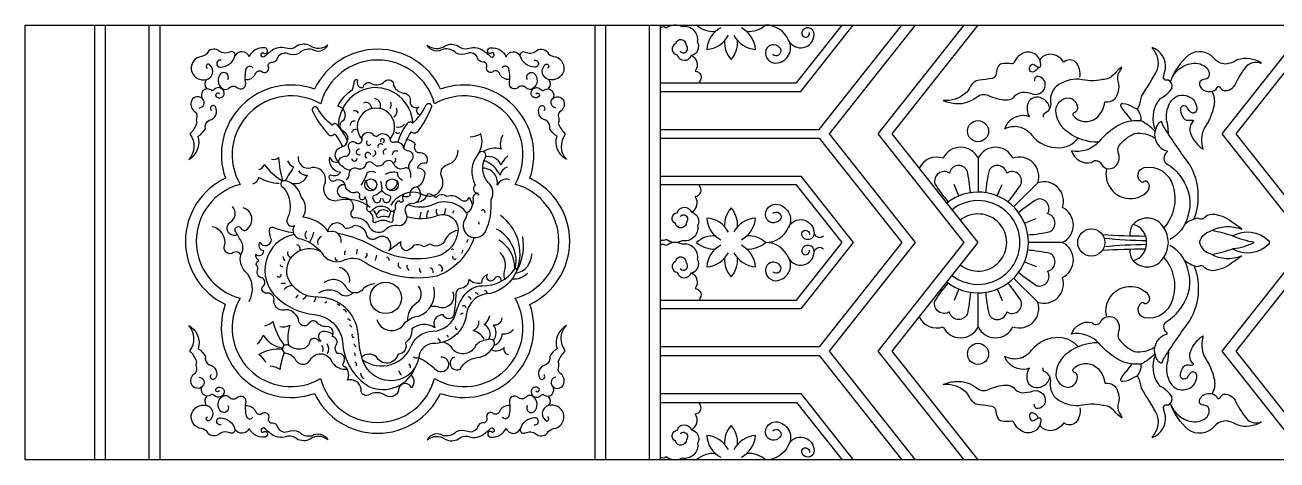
# Model space of a CAD drawing. Extents: x -66030 to 95157, y -13132 to 45879.
# Drawn here: x -56441 to -55290, y 6356 to 6756 of the extents above; entities that cross this region are included whole.
import ezdxf

# ---------------------------------------------------------------- set-up
doc = ezdxf.new("R2010")
doc.units = 0
doc.header["$LTSCALE"] = 100
doc.header["$MEASUREMENT"] = 0
doc.layers.add('3', color=11, linetype='CONTINUOUS')
doc.layers.add('4', color=121, linetype='CONTINUOUS')

msp = doc.modelspace()

# ---------------------------------------------------------------- linework, layer by layer
at = {"layer": '3'}
for p, q in [((-56376.5, 6355.5), (-56376.5, 6755.5)), ((-56366.5, 6355.5), (-56366.5, 6755.5)), ((-56326.5, 6355.5), (-56326.5, 6755.5)), ((-56316.5, 6355.5), (-56316.5, 6755.5)), ((-55916.5, 6355.5), (-55916.5, 6755.5)), ((-55906.5, 6355.5), (-55906.5, 6755.5)), ((-55866.5, 6355.5), (-55866.5, 6755.5)), ((-55856.5, 6355.5), (-55856.5, 6755.5)), ((-55582.1, 6598.3), (-55586.5, 6608.8)), ((-55546.7, 6598.3), (-55542.3, 6608.8)), ((-55521.7, 6573.2), (-55511.1, 6577.6)), ((-55521.7, 6537.8), (-55511.1, 6533.5)), ((-55582.1, 6512.8), (-55586.5, 6502.2)), ((-55546.7, 6512.8), (-55542.3, 6502.2))]:
    msp.add_line(p, q, dxfattribs=at)
for points in [[(-55856.5, 6694.5), (-55727.4, 6694.5), (-55679.2, 6755.5)], [(-55856.5, 6702.5), (-55731.3, 6702.5), (-55689.4, 6755.5)], [(-55856.5, 6659.5), (-55710.5, 6659.5), (-55634.5, 6755.5)], [(-55621.8, 6355.5), (-55700.9, 6455.5), (-55621.8, 6555.5), (-55700.9, 6655.5), (-55621.8, 6755.5)], [(-55577.1, 6355.5), (-55656.3, 6455.5), (-55577.1, 6555.5), (-55656.3, 6655.5), (-55577.1, 6755.5)], [(-55564.4, 6355.5), (-55643.5, 6455.5), (-55564.4, 6555.5), (-55643.5, 6655.5), (-55564.4, 6755.5)], [(-55260.8, 6355.5), (-55339.9, 6455.5), (-55260.8, 6555.5), (-55339.9, 6655.5), (-55260.8, 6755.5)], [(-55248, 6355.5), (-55327.2, 6455.5), (-55248, 6555.5), (-55327.2, 6655.5), (-55248, 6755.5)], [(-55856.5, 6651.5), (-55710.5, 6651.5), (-55634.5, 6555.5), (-55710.5, 6459.5), (-55856.5, 6459.5)], [(-55856.5, 6616.5), (-55727.4, 6616.5), (-55679.2, 6555.5), (-55727.4, 6494.5), (-55856.5, 6494.5)], [(-55856.5, 6502.5), (-55731.3, 6502.5), (-55689.4, 6555.5), (-55731.3, 6608.5), (-55856.5, 6608.5)], [(-55856.5, 6451.5), (-55710.5, 6451.5), (-55634.5, 6355.5)], [(-55856.5, 6416.5), (-55727.4, 6416.5), (-55679.2, 6355.5)], [(-55856.5, 6408.5), (-55731.3, 6408.5), (-55689.4, 6355.5)]]:
    msp.add_lwpolyline(points, dxfattribs=at)
for points in [[(-55838.4, 6731.6, 1.086152), (-55832.6, 6736.6, 0.91975), (-55842.6, 6738.1, 0.758314), (-55841.1, 6728.1, 0.740247), (-55828, 6727.7, 0.518222), (-55822.2, 6740, 0.518414), (-55836.5, 6753.9, 0.295333), (-55851.1, 6752.7, 0.335042), (-55856.5, 6753)], [(-55738.7, 6741.6, 0.302356), (-55759.8, 6755.5)], [(-55753, 6728.6, 0.783034), (-55745.8, 6733.5, 0.523758), (-55758.4, 6734.6, 0.584749), (-55750.3, 6720.4, 0.562351), (-55738.7, 6741.6, 0.798974), (-55715.2, 6746.9, 0.885566), (-55726.4, 6748.9, 1.27175), (-55719.5, 6748.5)], [(-56260.4, 6723.2, 1.130879), (-56260.9, 6716.7, 0.331427), (-56247.6, 6727.1, 0.63231), (-56252.3, 6730.7, -0.273319), (-56262, 6731.5, 0.454289), (-56272.5, 6730.6, -0.227719), (-56278.4, 6726.6, 0.988653), (-56275.9, 6705.2, 0.711253), (-56270.6, 6718.8, 1.363735), (-56272.7, 6715.7, 1.363735)], [(-56237.7, 6705.4, 0.310778), (-56228.9, 6710.3, -0.458646), (-56223.1, 6713, 0.82408), (-56216.8, 6717, -0.555719), (-56213.2, 6721.4, 0.321846), (-56208.4, 6725, -0.439173), (-56199.1, 6729.4, 0.204998), (-56188.7, 6729.7, -0.249845), (-56177, 6733.3, 0.440117), (-56162.1, 6737, -0.349568), (-56178.5, 6736.4, 0.267481), (-56190.8, 6736.1, -0.227632), (-56199.1, 6733.8, 0.210096), (-56212.4, 6733, 0.03781), (-56220.6, 6726.3, -1.109065), (-56222, 6730.3, 0.374702), (-56218.5, 6729.7, 0.656493), (-56220.6, 6734.6, 0.317304), (-56234.6, 6726.4, 0.650652), (-56247.6, 6727.1)], [(-55995.3, 6705.4, -0.310778), (-56004, 6710.3, 0.458646), (-56009.8, 6713, -0.82408), (-56016.1, 6717, 0.555719), (-56019.8, 6721.4, -0.321846), (-56024.5, 6725, 0.439173), (-56033.8, 6729.4, -0.204998), (-56044.3, 6729.7, 0.249845), (-56056, 6733.3, -0.440117), (-56070.8, 6737, 0.349568), (-56054.4, 6736.4, -0.267481), (-56042.1, 6736.1, 0.227632), (-56033.8, 6733.8, -0.210096), (-56020.5, 6733, -0.03781), (-56012.4, 6726.3, 1.109065), (-56010.9, 6730.3, -0.374702), (-56014.5, 6729.7, -0.656493), (-56012.4, 6734.6, -0.317304), (-55998.4, 6726.4, -0.650652), (-55985.3, 6727.1)], [(-55972.5, 6723.2, -1.130879), (-55972.1, 6716.7, -0.331427), (-55985.3, 6727.1, -0.63231), (-55980.7, 6730.7, 0.273319), (-55970.9, 6731.5, -0.454289), (-55960.4, 6730.6, 0.227719), (-55954.6, 6726.6, -0.988653), (-55957, 6705.2, -0.711253), (-55962.4, 6718.8, -1.363735), (-55960.3, 6715.7, -1.363735)], [(-55828, 6727.7, -0.467092), (-55824.5, 6713.2, -0.661983), (-55820.9, 6703)], [(-55509.1, 6717, -0.291721), (-55514.2, 6712.3, -0.437061), (-55517, 6714.5, -0.186566), (-55515.8, 6718.7, -0.408935), (-55512.6, 6718.9, 0.108567), (-55508.5, 6716.8, 0.332428), (-55507.1, 6717.1, 0.098596), (-55506.6, 6719.3, 0.161916), (-55510.1, 6727.3, 0.252329), (-55521.5, 6730.2, 0.202344), (-55531.2, 6721.5, -0.41095), (-55533.5, 6719.7, 0.09457), (-55542.7, 6719.8, 0.264213), (-55546, 6717.3, 0.102607), (-55547.7, 6710.9, -0.321601), (-55551.4, 6706.3, -0.009067), (-55563.2, 6704.9, 0.254367), (-55572, 6698.1, -0.137889), (-55576.1, 6692.7, -0.204306), (-55596.4, 6686.2, 0.09875), (-55584, 6683.3, 0.178977), (-55566, 6689, -0.304042), (-55554.9, 6690.7, 0.103149), (-55538.8, 6686.7, 0.234601), (-55531.6, 6689.3, -0.1839), (-55523.9, 6693.7, -0.095491), (-55513.6, 6692, 0.454947), (-55502.6, 6699.9, 0.399254), (-55509, 6708.3, 0.497309), (-55512.6, 6704.3, 0.348644)], [(-55470.9, 6707.6, 0.224213), (-55474.4, 6721.2, 0.374696), (-55485.7, 6721.3, 0.278618), (-55498.3, 6728.6, 0.240842), (-55507.7, 6723.6, 0.165693)], [(-55387.1, 6704.4, -0.274884), (-55367.9, 6720.2, -0.247114), (-55353.9, 6715.8, -0.255255), (-55352.1, 6708.2, -0.2466), (-55356.8, 6705.3, 0.275054), (-55360.4, 6703.5, 0.331434), (-55359.7, 6698.2, 0.290268), (-55350.6, 6694.4, 0.279691), (-55344.5, 6698.2, -0.601907), (-55342, 6698.5, 0.233442), (-55338.6, 6695.2, 0.347725), (-55327.4, 6702.2, -0.056369), (-55316.3, 6718.9, -0.278071), (-55303.9, 6720.3, 0.239532), (-55326.1, 6723.4, -0.125239), (-55336.9, 6719.6, -0.214468), (-55347.6, 6725.1, 0.379926), (-55370.9, 6727.8, 0.123933), (-55387.6, 6703.5, 0.123933)], [(-56254.3, 6705.4, 1.046834), (-56261.5, 6709.6, 0.471482), (-56257.9, 6696.3, 0.269224), (-56252.9, 6697.8, -0.428676), (-56245.3, 6697.8, 0.662797), (-56237.7, 6701.7, -0.097643), (-56237.2, 6715.2, -0.663723), (-56231.1, 6716.1)], [(-55978.7, 6705.4, -1.046834), (-55971.4, 6709.6, -0.471482), (-55975.1, 6696.3, -0.269224), (-55980, 6697.8, 0.428676), (-55987.6, 6697.8, -0.662797), (-55995.3, 6701.7, 0.097643), (-55995.7, 6715.2, 0.663723), (-56001.9, 6716.1)], [(-55453.8, 6647.8, -0.171225), (-55481.4, 6656.7, -0.247912), (-55492.8, 6677.3, -0.378787), (-55481.6, 6688.7, -0.440652), (-55473.3, 6677.4, -0.301053), (-55476.5, 6674.7, 0.443871), (-55477.1, 6672.2, 0.405876), (-55455.7, 6670, 0.190064), (-55447.9, 6684.9, 0.21315), (-55438.7, 6687.6, 0.235303), (-55435.3, 6702.7, -0.238547), (-55434.4, 6712.5, 0.109966), (-55432.1, 6716.8, 0.072766), (-55439.1, 6710.7, -0.248726), (-55450.1, 6705.3, -0.11668), (-55471.3, 6705.7, 0.183346), (-55492.5, 6699.1, 0.249102), (-55497.6, 6682.4, -0.280608), (-55502.8, 6674.5, 0.474435), (-55504.4, 6670.8, 0.474435)], [(-56152.5, 6629.7, -0.62365), (-56149.4, 6643.5, 0.693281), (-56148.1, 6658, -0.638095), (-56147.3, 6668.2, 0.52329), (-56153, 6681, -0.132509), (-56139.4, 6696.3, -0.001972), (-56137.6, 6703.8, -0.757977), (-56134.9, 6704.7, 0.624918), (-56129.7, 6698, -0.613501), (-56121.5, 6701.4, 0.317022), (-56109.8, 6703.8, -0.725001), (-56101.7, 6699.8, 0.289499), (-56091.2, 6692.8, -0.425115), (-56086.6, 6684.8, 0.569026), (-56078.6, 6680.1, 0.81395), (-56077.1, 6673.1, 0.81395)], [(-56280.5, 6679.2, 0.613739), (-56277.3, 6687.7, 0.515798), (-56287.4, 6686.3, 0.347237), (-56285, 6676.4, -0.344938), (-56282.8, 6670.9, 0.159841), (-56282.7, 6665.4, -0.116888), (-56289.1, 6655.2, -0.363475), (-56290.1, 6631.8, 0.357198), (-56281.4, 6653.3, 0.138305), (-56274.8, 6660.2, -0.344206), (-56271.2, 6668, 0.510534), (-56265.5, 6680.4, 1.079479), (-56269.3, 6677)], [(-56261.9, 6692.1, 1.020451), (-56265, 6689.9, 0.701022), (-56257.5, 6692.9, 0.65718), (-56266.6, 6696.3, -0.428237), (-56269.8, 6695.8, 0.852992), (-56277.3, 6687.7, 0.885227)], [(-56084.1, 6665.2, 0.439093), (-56123.4, 6697.6, 0.358518), (-56152.6, 6662.5, 0.358518)], [(-55971, 6692.1, -1.020451), (-55968, 6689.9, -0.701022), (-55975.4, 6692.9, -0.65718), (-55966.3, 6696.3, 0.428237), (-55963.2, 6695.8, -0.852992), (-55955.7, 6687.7, -0.885227)], [(-55952.5, 6679.2, -0.613739), (-55955.7, 6687.7, -0.515798), (-55945.6, 6686.3, -0.347237), (-55947.9, 6676.4, 0.344938), (-55950.2, 6670.9, -0.159841), (-55950.3, 6665.4, 0.116888), (-55943.9, 6655.2, 0.363475), (-55942.9, 6631.8, -0.357198), (-55951.5, 6653.3, -0.138305), (-55958.1, 6660.2, 0.344206), (-55961.8, 6668, -0.510534), (-55967.4, 6680.4, -1.079479), (-55963.6, 6677)], [(-55498.7, 6679.7, 0.235471), (-55505.5, 6688, 0.427463), (-55518.4, 6684.1, 0.229649), (-55517.1, 6671.2, 0.32909), (-55537.2, 6665.2, 0.034927), (-55540.1, 6660.1, -0.16805), (-55526.7, 6662, -0.163311), (-55515.1, 6654.3, 0.241491), (-55489.6, 6642.7, 0.227223), (-55472.5, 6651.5)], [(-55389.4, 6655.7, 0.063681), (-55391.1, 6668.5, -0.176538), (-55386.6, 6686.2, -0.327128), (-55371.5, 6690.1, -0.344557), (-55363.4, 6677.9, -0.61801), (-55368.5, 6675.1, -0.079795), (-55371.8, 6679.2, 0.32137), (-55376.2, 6681.3, 0.218026), (-55378.2, 6679, 0.168951), (-55376.5, 6671.3, 0.331423), (-55370.9, 6667.9, -0.21007), (-55366.1, 6667.4, 0.22978), (-55369.3, 6662, 0.158706), (-55368.8, 6655.2, 0.156555), (-55357.6, 6641.3, -0.164112), (-55356.6, 6660, 0.098922), (-55347.1, 6681.9, 0.166554), (-55349.2, 6694.7)], [(-56144, 6648.7, 0.086253), (-56153.3, 6663.3, 0.615137), (-56158.2, 6663.3, -0.092944), (-56171.7, 6679.2, 0.817016), (-56176.5, 6677, 0.078948), (-56162.1, 6655.5, 0.546622), (-56156.1, 6655.6, -0.068463), (-56148.8, 6643.7)], [(-56097.6, 6648.1, -0.094771), (-56088.9, 6664.9, -0.615137), (-56084.1, 6665.2, 0.092944), (-56071.7, 6682.1, -0.817016), (-56066.8, 6680.3, -0.078948), (-56079.6, 6657.8, -0.546622), (-56085.5, 6657.4, 0.081623), (-56092.8, 6642.4)], [(-55401.7, 6657.9, 0.075686), (-55414.5, 6667.3, 0.123791), (-55432.5, 6664.8, 0.090069), (-55453.8, 6647.8, -0.258925), (-55478.4, 6639.7, 0.398628), (-55459.9, 6629.2, -0.448505), (-55451.8, 6628.9, 0.24955), (-55446.2, 6623.7, 0.182286), (-55439.4, 6624.4, 0.333474), (-55435.2, 6637.2, -0.223242), (-55434.7, 6644.8, -0.110249), (-55420.8, 6655.7, -0.194826), (-55401.8, 6651.6)], [(-55365.6, 6577.5, 0.223055), (-55369.7, 6627, -0.015361), (-55393.1, 6660.9, -0.033552), (-55395.7, 6666.7, 0.207195), (-55399.7, 6663, 0.099448), (-55401.4, 6659, 0.027763), (-55402.1, 6655.6, 0.054043), (-55402, 6652.6, 0.134475), (-55397.9, 6644.2, 0.14214), (-55390.9, 6639.7, -0.634389), (-55390.7, 6638.7, 0.224478), (-55393.6, 6632.4, 0.211156), (-55391.6, 6628.4, -0.11075), (-55377.5, 6615.1, -0.251109), (-55371.9, 6578.9, -0.216664), (-55388.1, 6558.3)], [(-56141.8, 6621.7, -0.192323), (-56152.5, 6629.7, -0.371236), (-56146.8, 6634.8, 0.653008), (-56142.9, 6642.2, -0.854587), (-56135.8, 6647, 0.627025), (-56130.7, 6650.9, -0.671263), (-56120.9, 6655.3, 0.563985), (-56115.1, 6654.8, -0.492753), (-56104.9, 6650.3, 0.595438), (-56101.1, 6648, -0.421858), (-56092.9, 6643, 0.279572), (-56088.9, 6640, -0.576611), (-56084.8, 6631.9, 0.239822), (-56087.9, 6623.3, 0.239822)], [(-56023.5, 6637.7, 0.20916), (-56021.4, 6655.3, -0.101285), (-56031.5, 6652.5)], [(-56001.4, 6654.1, 0.209275), (-56003, 6641.3, 0.231263), (-56019.2, 6639.1, 0.231263)], [(-56089.7, 6650.2, -0.196722), (-56081.9, 6646.3, 0.448682), (-56079.4, 6638.2, -0.653065), (-56071.7, 6628.3, 0.385121), (-56079.9, 6624.1, -0.373037), (-56073.1, 6619.3, -0.247367), (-56079.9, 6606.4, 0.522284), (-56086.7, 6598.6, -0.466815), (-56093.3, 6599.2, 0.122733), (-56093.3, 6595.1, -1.244252), (-56096.5, 6593.9, 0.44251), (-56100.1, 6587.3, -0.875136), (-56105.9, 6586.1, 0.385369), (-56121, 6585.6, -0.737565), (-56126.4, 6586.1, 0.177372), (-56128.1, 6597.8, -1.46177), (-56132.7, 6598.7, 0.614172), (-56137.8, 6601.2, -0.421088), (-56146.3, 6608.8, 0.471111), (-56155.7, 6612.1, -0.857623), (-56159.8, 6617.8, 0.351057), (-56150.6, 6619.8, -0.431266), (-56160.3, 6634, 0.462806), (-56152.5, 6629.7, 0.480309)], [(-55564.4, 6633, 0.630869), (-55596.5, 6633, 0.384355), (-55618.5, 6623.9, 0.137342)], [(-55509.6, 6610.3, 0.630869), (-55532.3, 6633, 0.630869), (-55564.4, 6633), (-55564.4, 6601.8)], [(-56085.9, 6615.4, 0.120746), (-56086.7, 6621.8, 0.457927), (-56092.3, 6623.6, -0.460788), (-56101.6, 6627.9, 0.539873), (-56110.8, 6628.7, -0.520478), (-56120.3, 6627.8, 0.65739), (-56128, 6626.1, -0.470116), (-56135.1, 6623.5, 0.535048), (-56142.9, 6618.5, -0.268854), (-56145.3, 6613.1)], [(-56103.9, 6589.9, -0.363585), (-56076.9, 6600.9, 0.740754), (-56057, 6614.7, -0.497751), (-56052, 6627.3, 0.353964), (-56042.5, 6640.5, 0.353964)], [(-56023, 6598.9, 0.870556), (-56028.6, 6595.9, -0.268855), (-56034.4, 6582.6, -0.176077), (-56036.6, 6576, 0.961253), (-56017.4, 6565.3, 0.131829), (-56012.1, 6594.8, 0.354537), (-56014.7, 6610.7, -0.329986), (-56017.1, 6634.2, 0.997452), (-56024, 6637, 0.298305), (-56026.8, 6608.2, 0.774652), (-56023.6, 6601)], [(-55997, 6624.8, 0.284625), (-56003.9, 6617.4, 0.196743), (-56018.7, 6630.9)], [(-55996.6, 6635.2, 0.119491), (-56003.1, 6626.7, 0.380312), (-56017.1, 6634.2, 0.380312)], [(-56118, 6619.5, 0.291234), (-56126.3, 6619.5, -0.099469), (-56132, 6608.3)], [(-56093.6, 6612.6, -0.29845), (-56098, 6619.5, 0.21378), (-56109.1, 6618.2, 0.21378)], [(-55995.3, 6613.2, 0.406718), (-56006.4, 6608.2, 0.464846), (-56019.6, 6623.8, 0.464846)], [(-55571.4, 6601.2, 0.036886), (-55574.5, 6621.8, 0.695033), (-55590.8, 6619.3, 0.695033), (-55604.1, 6609.5, 0.036886), (-55591.8, 6592.8)], [(-55537, 6592.8, 0.036886), (-55524.7, 6609.5, 0.695033), (-55538, 6619.3, 0.695033), (-55554.3, 6621.8, 0.036886), (-55557.4, 6601.2)], [(-55446.3, 6623.1, 0.417985), (-55428.6, 6596.2, 0.267385), (-55407.9, 6603.3, 0.36593), (-55408.9, 6611.5, 0.367265), (-55413, 6610.8, -0.150384), (-55414.3, 6611.3, -0.666006), (-55411.6, 6624.4, -0.391651), (-55385.4, 6607.9, -0.269669), (-55393.6, 6569.1)], [(-56150.1, 6555.5, 0.593117), (-56161.5, 6565.2, 0.217518), (-56185.1, 6578.7, 0.344091), (-56186.8, 6597.4, 0.304616), (-56201.5, 6612.3, 0.975878), (-56203.2, 6606.1, -0.297269), (-56199.5, 6577.3, 0.754165), (-56192.9, 6571.2, 0.583614), (-56186.8, 6558.9, -0.173108), (-56166.1, 6543.6, 0.367067), (-56146.3, 6539.9, -0.259745), (-56127.7, 6537, 0.193139), (-56061.8, 6524.9, 0.228997), (-56027.6, 6560.1, 0.22306)], [(-56146.2, 6608.5, 1.04149), (-56148.6, 6596.9, -0.589623), (-56139.6, 6585, 0.634259), (-56138.4, 6578.2, -0.334014), (-56124.9, 6571.4, 0.488345), (-56109.7, 6566.8, -0.298175), (-56096.6, 6571, 0.560544), (-56090.6, 6583, -0.607458), (-56083, 6591.5, 0.589094), (-56079.9, 6606.4, 0.589094)], [(-55828, 6583.3, 0.467092), (-55824.5, 6597.8, 0.661983), (-55820.9, 6608)], [(-55486.9, 6555.5, 0.630869), (-55486.9, 6587.6, 0.630869), (-55509.6, 6610.3), (-55531.7, 6588.2)], [(-56105.8, 6593.1, 0.093262), (-56104.2, 6596.7, 0.332763), (-56105.7, 6598.8, -0.207044), (-56112.6, 6603.7, -0.207044), (-56119.5, 6598.8, 0.332763), (-56121, 6596.7, 0.093262), (-56119.4, 6593.1)], [(-56080.5, 6592.7, 0.330474), (-56070.3, 6600.6, -0.189481), (-56062.7, 6596.8, -0.434502), (-56053, 6598, -0.307647), (-56039.8, 6594.7, 0.492858), (-56032.2, 6596.9, -0.071639), (-56029.1, 6590)], [(-55518.7, 6562.5, 0.036886), (-55498.1, 6565.6, 0.695033), (-55500.6, 6581.9, 0.695033), (-55510.4, 6595.2, 0.036886), (-55527.1, 6582.9)], [(-56245.2, 6562.7, -0.893258), (-56252.3, 6573.8, 0.481392), (-56249.8, 6588.6)], [(-56234.6, 6501.2, 0.340163), (-56238.4, 6529.2, -0.25374), (-56242.2, 6544.2, 0.261253), (-56241.3, 6555.6, 0.024563), (-56246.9, 6565.4, -1.182525), (-56241.8, 6568.1, 0.489965), (-56236.2, 6567.9, 0.609279), (-56240.1, 6587.4)], [(-56100.9, 6585, 0.097025), (-56102.6, 6575.7, -0.640417), (-56105.3, 6574.2, 0.244522), (-56117.9, 6574.2, -0.787865), (-56120.6, 6575.7, 0.282682), (-56123.6, 6583.6)], [(-56104.2, 6584.3, 0.069471), (-56106, 6578.9, -0.335032), (-56107.8, 6579.2, 0.177824), (-56115.1, 6578.4, -0.442086), (-56117.2, 6579.3, 0.186383), (-56120.1, 6584.7, 0.186383)], [(-56034.4, 6582.6, 0.350715), (-56064.5, 6590.8, -0.218148), (-56088.5, 6590.3)], [(-55838.4, 6579.4, -1.086152), (-55832.6, 6574.4, -0.91975), (-55842.6, 6572.9, -0.758314), (-55841.1, 6582.9, -0.740247), (-55828, 6583.3, -0.518222), (-55822.2, 6571, -0.518414), (-55836.5, 6557.1, -0.295333), (-55851.1, 6558.3, -0.335042), (-55856.5, 6558.1)], [(-55753, 6582.4, -0.783034), (-55745.8, 6577.6, -0.523758), (-55758.4, 6576.4, -0.584749), (-55750.3, 6590.7, -0.562351), (-55738.7, 6569.5, -0.798974), (-55715.2, 6564.2, -0.885566), (-55726.4, 6562.2, -1.27175), (-55719.5, 6562.5)], [(-56042.6, 6566.6, 0.272039), (-56055.1, 6556.4, -0.429716), (-56068, 6553.9, 0.04534), (-56074, 6551.5, 0.254134), (-56083.6, 6552.7, -0.203741), (-56089.9, 6547.8, -0.432693), (-56094.9, 6556.1, 0.030215), (-56106, 6547.9, 0.886136), (-56117.6, 6559.4, -0.604656), (-56126.6, 6563.3, 0.315983), (-56137.6, 6571.1, -0.162897), (-56146.3, 6568.4, 0.769142), (-56162.2, 6566.1)], [(-56089.5, 6579.4, 0.172832), (-56060.8, 6580.5, -0.553773), (-56042.6, 6565.8, -0.298571), (-56061.4, 6542.8, -0.198485), (-56117.6, 6550.4, 0.086281), (-56153.1, 6563.9)], [(-55424.7, 6549.3, 0.203685), (-55421.9, 6538.8, 0.508002), (-55393.6, 6542, 0.129039), (-55389.4, 6555.5, 0.129039), (-55393.6, 6569.1, 0.508002), (-55421.9, 6572.2, 0.203685), (-55424.7, 6561.7)], [(-55421.9, 6538.8, 0.349126), (-55409.4, 6555.5, 0.349126), (-55421.9, 6572.2, 0.349126)], [(-55360.7, 6555.5, -0.281708), (-55350.5, 6566.1, -0.226467), (-55322, 6567.7, 0.03606), (-55331.4, 6574.5, 0.155681), (-55349.1, 6581.4, 0.207374), (-55357.4, 6577.3, -0.270566), (-55362.3, 6577.8, 0.147036), (-55374.4, 6572.1, 0.147036)], [(-56242.2, 6544.2, 0.409109), (-56248.8, 6546.4, -0.834113), (-56256.8, 6553.4, 0.397121), (-56268.5, 6570, 0.397121)], [(-56085.6, 6433.5, -0.395921), (-56085.3, 6421.7, 0.694252), (-56096.9, 6421.7, -0.572193), (-56108.8, 6414.6, 0.31639), (-56125.2, 6415, -0.594546), (-56131.5, 6420.8, 0.442532), (-56144.1, 6428.9, 0.288168), (-56145.6, 6440.9, -0.697438), (-56147.9, 6444.6, 0.686337), (-56153.4, 6453.5, -0.329712), (-56154.8, 6460.7, 0.608196), (-56158.3, 6469.1, 0.55821), (-56162.1, 6478.2, -0.233532), (-56171.8, 6481.3, 0.488997), (-56179.1, 6482, -0.730222), (-56188.8, 6482.7, 0.23708), (-56192.6, 6489.8, 0.312009), (-56202.4, 6493.3, -0.521548), (-56211.6, 6503.3, 0.440805), (-56218.7, 6509, -0.671875), (-56222, 6515.1, 0.540571), (-56222.4, 6522.9, -0.464553), (-56227, 6529.8, 0.360369), (-56228.1, 6535.2, -0.308729), (-56225.5, 6539.1, -0.30267), (-56228.4, 6544.7, 0.643658), (-56221, 6547.8, -0.545887), (-56224.6, 6555.7, 0.771701), (-56214, 6558.2, -0.104974), (-56215.9, 6566.4, -0.64144), (-56211.8, 6569.3, 0.072442), (-56194, 6564.8, 0.072442)], [(-56193.2, 6562.9, 0.620032), (-56208.8, 6504.7, 0.161714), (-56174.8, 6489.3, -0.352274), (-56148.7, 6464.5, 0.252398), (-56124.4, 6423.1, 0.438639), (-56081.5, 6441.4)], [(-55738.7, 6541.6, 0.302356), (-55759.8, 6555.5, 0.302356), (-55738.7, 6569.5)], [(-55330.4, 6561.6, -0.341788), (-55297.5, 6557.4, -0.199108), (-55296.7, 6555.5, -0.199108), (-55297.5, 6553.7, -0.341788), (-55330.4, 6549.5)], [(-56130.2, 6447.5, 0.495055), (-56085, 6461.5, -0.286761), (-56065.6, 6473.9, 0.342957), (-56044.2, 6491.6, -0.081779), (-56037.3, 6506.4, -0.236445), (-56020.2, 6515.8, 0.265774), (-55990.5, 6531.1, -1.022016), (-55988.6, 6529.9, -0.25164), (-56012.8, 6508.7, 0.386485), (-56034.9, 6488.8, -0.388277), (-56065.9, 6462.7, 0.309653), (-56078.3, 6451.8, -0.206455), (-56088.7, 6433.2, -0.504092), (-56130.2, 6447.5, -0.060833), (-56134.3, 6471.8, 0.384739), (-56171.2, 6505.2, -0.309672), (-56199.1, 6523.2, -0.664782), (-56169.2, 6547.6)], [(-55838.4, 6531.6, 1.086152), (-55832.6, 6536.6, 0.91975), (-55842.6, 6538.1, 0.758314), (-55841.1, 6528.1, 0.740247), (-55828, 6527.7, 0.518222), (-55822.2, 6540, 0.518414), (-55836.5, 6553.9, 0.295333), (-55851.1, 6552.7, 0.335042), (-55856.5, 6553)], [(-55753, 6528.6, 0.783034), (-55745.8, 6533.5, 0.523758), (-55758.4, 6534.6, 0.584749), (-55750.3, 6520.4, 0.562351), (-55738.7, 6541.6, 0.798974), (-55715.2, 6546.9, 0.885566), (-55726.4, 6548.9, 1.27175), (-55719.5, 6548.5)], [(-55509.6, 6500.7, 0.630869), (-55486.9, 6523.4, 0.630869), (-55486.9, 6555.5), (-55518.1, 6555.5)], [(-55365.6, 6533.5, -0.223055), (-55369.7, 6484, 0.015361), (-55393.1, 6450.1, 0.033552), (-55395.7, 6444.3, -0.207195), (-55399.7, 6448, -0.099448), (-55401.4, 6452, -0.027763), (-55402.1, 6455.4, -0.054043), (-55402, 6458.5, -0.134475), (-55397.9, 6466.9, -0.14214), (-55390.9, 6471.3, 0.634389), (-55390.7, 6472.3, -0.224478), (-55393.6, 6478.6, -0.211156), (-55391.6, 6482.6, 0.11075), (-55377.5, 6495.9, 0.251109), (-55371.9, 6532.1, 0.216664), (-55388.1, 6552.7)], [(-55360.7, 6555.5, 0.281708), (-55350.5, 6545, 0.226467), (-55322, 6543.3, -0.03606), (-55331.4, 6536.5, -0.155681), (-55349.1, 6529.6, -0.207374), (-55357.4, 6533.7, 0.270566), (-55362.3, 6533.2, -0.163809), (-55375.5, 6540, -0.18002)], [(-55999.6, 6521.7, -0.15601), (-55999.1, 6531.7, 0.270807), (-56004.2, 6546.4, 0.270807)], [(-55527.1, 6528.1, 0.036886), (-55510.4, 6515.8, 0.695033), (-55500.6, 6529.1, 0.695033), (-55498.1, 6545.4, 0.036886), (-55518.7, 6548.5)], [(-55446.3, 6488, -0.417985), (-55428.6, 6514.8, -0.267385), (-55407.9, 6507.7, -0.36593), (-55408.9, 6499.6, -0.367265), (-55413, 6500.3, 0.150384), (-55414.3, 6499.7, 0.666006), (-55411.6, 6486.6, 0.391651), (-55385.4, 6503.2, 0.269669), (-55393.6, 6542)], [(-56142.2, 6518.8, 0.392269), (-56151.7, 6532.5, 0.392269)], [(-55828, 6527.7, -0.467092), (-55824.5, 6513.2, -0.661983), (-55820.9, 6503)], [(-56119.1, 6517.4, 0.219284), (-56131.2, 6511.2, -0.506062), (-56145.5, 6514.7, 0.452956), (-56165.7, 6518.5, 0.452956)], [(-56003.3, 6519.5, 1.019407), (-56008.9, 6522.4, -1.144763), (-56015.4, 6526.1, 0.279881), (-56021, 6518.1, -0.251812), (-56032.7, 6521.5, -0.423337), (-56040.7, 6513.2, 0.325347), (-56044.4, 6508.5, -0.024698), (-56046.3, 6488.8, -0.712275), (-56056.1, 6489, 0.605925), (-56063.7, 6477.1, 0.338151), (-56085, 6476, -0.260942), (-56090.9, 6463.2, -0.538382), (-56097.7, 6452.8, -0.719222), (-56117.7, 6450.8, 0.334763), (-56131, 6450.3)], [(-56079.1, 6515.4, -0.426387), (-56080.9, 6499.4, 0.270942), (-56089.1, 6483, 0.270942)], [(-55571.4, 6509.8, -0.036886), (-55574.5, 6489.2, -0.695033), (-55590.8, 6491.7, -0.695033), (-55604.1, 6501.5, -0.036886), (-55591.8, 6518.2)], [(-55564.4, 6478, 0.630869), (-55532.3, 6478, 0.630869), (-55509.6, 6500.7), (-55531.7, 6522.8)], [(-55557.4, 6509.8, 0.036886), (-55554.3, 6489.2, 0.695033), (-55538, 6491.7, 0.695033), (-55524.7, 6501.5, 0.036886), (-55537, 6518.2)], [(-56170.6, 6509.3, -0.308698), (-56151.7, 6509.1, 0.435474), (-56139.2, 6509.3, 0.435474)], [(-56117.2, 6484.7, 0.582335), (-56093.2, 6479, -0.228651), (-56078.7, 6487.8, 0.388579), (-56064.9, 6514.4, 0.388579)], [(-56047.7, 6510.4, -0.694838), (-56061.2, 6496.2, 0.127504), (-56067.7, 6496.5, 0.127504)], [(-55618.5, 6487.1, 0.384355), (-55596.5, 6478, 0.630869), (-55564.4, 6478), (-55564.4, 6509.3)], [(-56018.6, 6466.7, 0.203045), (-56028.6, 6474.5, 0.345743), (-56023.4, 6483.5, 0.345743)], [(-56014.3, 6466.2, 0.443127), (-56018.5, 6480, 0.149829), (-56013.2, 6488.3)], [(-56010, 6465.3, 0.341726), (-56010, 6479.8, 0.439479), (-56001.9, 6486.2, 0.439479)], [(-55401.7, 6453.1, -0.075686), (-55414.5, 6443.7, -0.123791), (-55432.5, 6446.3, -0.090069), (-55453.8, 6463.2, 0.258925), (-55478.4, 6471.3, -0.398628), (-55459.9, 6481.8, 0.448505), (-55451.8, 6482.1, -0.24955), (-55446.2, 6487.3, -0.182286), (-55439.4, 6486.6, -0.333474), (-55435.2, 6473.8, 0.223242), (-55434.7, 6466.2, 0.110249), (-55420.8, 6455.3, 0.194826), (-55401.8, 6459.5)], [(-56280.5, 6431.8, -0.613739), (-56277.3, 6423.3, -0.515798), (-56287.4, 6424.7, -0.347237), (-56285, 6434.7, 0.344938), (-56282.8, 6440.1, -0.159841), (-56282.7, 6445.7, 0.116888), (-56289.1, 6455.8, 0.363475), (-56290.1, 6479.2, -0.357198), (-56281.4, 6457.8, -0.138305), (-56274.8, 6450.8, 0.344206), (-56271.2, 6443.1, -0.510534), (-56265.5, 6430.6, -1.079479), (-56269.3, 6434.1)], [(-56009.3, 6461, 0.301822), (-56001.9, 6471.6, 0.266731), (-55991.6, 6475.6)], [(-55952.5, 6431.8, 0.613739), (-55955.7, 6423.3, 0.515798), (-55945.6, 6424.7, 0.347237), (-55947.9, 6434.7, -0.344938), (-55950.2, 6440.1, 0.159841), (-55950.3, 6445.7, -0.116888), (-55943.9, 6455.8, -0.363475), (-55942.9, 6479.2, 0.357198), (-55951.5, 6457.8, 0.138305), (-55958.1, 6450.8, -0.344206), (-55961.8, 6443.1, 0.510534), (-55967.4, 6430.6, 1.079479), (-55963.6, 6434.1)], [(-55389.4, 6455.3, -0.063681), (-55391.1, 6442.5, 0.176538), (-55386.6, 6424.8, 0.327128), (-55371.5, 6420.9, 0.344557), (-55363.4, 6433.1, 0.61801), (-55368.5, 6435.9, 0.079795), (-55371.8, 6431.8, -0.32137), (-55376.2, 6429.8, -0.218026), (-55378.2, 6432.1, -0.168951), (-55376.5, 6439.7, -0.331423), (-55370.9, 6443.1, 0.21007), (-55366.1, 6443.6, -0.22978), (-55369.3, 6449, -0.158706), (-55368.8, 6455.8, -0.156555), (-55357.6, 6469.8, 0.164112), (-55356.6, 6451, -0.098922), (-55347.1, 6429.1, -0.166554), (-55349.2, 6416.4)], [(-56170.2, 6464.2, 0.638901), (-56178.7, 6465.1, -0.300902), (-56185.3, 6457.6, -0.212547), (-56198.2, 6460.9, 1.15526), (-56200.8, 6453.7, -0.191988), (-56192.6, 6448.9, 0.627631), (-56178.4, 6447.3, -0.336191), (-56166.7, 6453, -0.243627), (-56158.1, 6445.1, 0.277677), (-56144.4, 6439, 0.277677)], [(-56045.7, 6450.2, 1.093112), (-56040.7, 6439.1, -0.238081), (-56024.8, 6449.6, 0.255927), (-56009.3, 6461, 0.6712), (-56014.3, 6466.2, 0.195472), (-56026.2, 6461, -0.542489), (-56047.2, 6457.1, 0.234169), (-56056.6, 6463.8, 0.234169)], [(-56011.5, 6456.8, 0.301359), (-56000.2, 6458.8, 0.448843), (-55996.2, 6452.4, 0.448843)], [(-55498.7, 6431.3, -0.235471), (-55505.5, 6423, -0.427463), (-55518.4, 6426.9, -0.229649), (-55517.1, 6439.8, -0.32909), (-55537.2, 6445.8, -0.034927), (-55540.1, 6451, 0.16805), (-55526.7, 6449, 0.163311), (-55515.1, 6456.7, -0.241491), (-55489.6, 6468.3, -0.227223), (-55472.5, 6459.5)], [(-55453.8, 6463.2, 0.171225), (-55481.4, 6454.3, 0.247912), (-55492.8, 6433.7, 0.378787), (-55481.6, 6422.3, 0.440652), (-55473.3, 6433.6, 0.301053), (-55476.5, 6436.3, -0.443871), (-55477.1, 6438.9, -0.405876), (-55455.7, 6441, -0.190064), (-55447.9, 6426.1, -0.21315), (-55438.7, 6423.4, -0.235303), (-55435.3, 6408.3, 0.238547), (-55434.4, 6398.6, -0.109966), (-55432.1, 6394.3, -0.072766), (-55439.1, 6400.3, 0.248726), (-55450.1, 6405.7, 0.11668), (-55471.3, 6405.3, -0.183346), (-55492.5, 6412, -0.249102), (-55497.6, 6428.6, 0.280608), (-55502.8, 6436.5, -0.474435), (-55504.4, 6440.2, -0.474435)], [(-56078.8, 6449.6, -0.085504), (-56063.7, 6439.2, 0.541613), (-56051.3, 6441.1, 0.558049), (-56058.4, 6450, 0.558049)], [(-56261.9, 6419, -1.020451), (-56265, 6421.1, -0.701022), (-56257.5, 6418.1, -0.65718), (-56266.6, 6414.8, 0.428237), (-56269.8, 6415.2, -0.852992), (-56277.3, 6423.3, -0.885227)], [(-55971, 6419, 1.020451), (-55968, 6421.1, 0.701022), (-55975.4, 6418.1, 0.65718), (-55966.3, 6414.8, -0.428237), (-55963.2, 6415.2, 0.852992), (-55955.7, 6423.3, 0.885227)], [(-55509.1, 6394, 0.291721), (-55514.2, 6398.8, 0.437061), (-55517, 6396.6, 0.186566), (-55515.8, 6392.4, 0.408935), (-55512.6, 6392.2, -0.108567), (-55508.5, 6394.2, -0.332428), (-55507.1, 6393.9, -0.098596), (-55506.6, 6391.8, -0.161916), (-55510.1, 6383.7, -0.252329), (-55521.5, 6380.8, -0.202344), (-55531.2, 6389.5, 0.41095), (-55533.5, 6391.3, -0.09457), (-55542.7, 6391.3, -0.264213), (-55546, 6393.7, -0.102607), (-55547.7, 6400.1, 0.321601), (-55551.4, 6404.7, 0.009067), (-55563.2, 6406.1, -0.254367), (-55572, 6412.9, 0.137889), (-55576.1, 6418.3, 0.204306), (-55596.4, 6424.9, -0.09875), (-55584, 6427.7, -0.178977), (-55566, 6422.1, 0.304042), (-55554.9, 6420.3, -0.103149), (-55538.8, 6424.3, -0.234601), (-55531.6, 6421.7, 0.1839), (-55523.9, 6417.4, 0.095491), (-55513.6, 6419.1, -0.454947), (-55502.6, 6411.1, -0.399254), (-55509, 6402.7, -0.497309), (-55512.6, 6406.7, -0.348644)], [(-56254.3, 6405.6, -1.046834), (-56261.5, 6401.4, -0.471482), (-56257.9, 6414.7, -0.269224), (-56252.9, 6413.3, 0.428676), (-56245.3, 6413.2, -0.662797), (-56237.7, 6409.3, 0.097643), (-56237.2, 6395.8, 0.663723), (-56231.1, 6394.9)], [(-55978.7, 6405.6, 1.046834), (-55971.4, 6401.4, 0.471482), (-55975.1, 6414.7, 0.269224), (-55980, 6413.3, -0.428676), (-55987.6, 6413.2, 0.662797), (-55995.3, 6409.3, -0.097643), (-55995.7, 6395.8, -0.663723), (-56001.9, 6394.9)], [(-55387.1, 6406.6, 0.274884), (-55367.9, 6390.9, 0.247114), (-55353.9, 6395.2, 0.255255), (-55352.1, 6402.8, 0.2466), (-55356.8, 6405.8, -0.275054), (-55360.4, 6407.5, -0.331434), (-55359.7, 6412.8, -0.290268), (-55350.6, 6416.6, -0.279691), (-55344.5, 6412.8, 0.601907), (-55342, 6412.5, -0.233442), (-55338.6, 6415.9, -0.347725), (-55327.4, 6408.8, 0.056369), (-55316.3, 6392.1, 0.278071), (-55303.9, 6390.7, -0.239532), (-55326.1, 6387.7, 0.125239), (-55336.9, 6391.5, 0.214468), (-55347.6, 6385.9, -0.379926), (-55370.9, 6383.2, -0.123933), (-55387.6, 6407.5, -0.123933)], [(-56260.4, 6387.8, -1.130879), (-56260.9, 6394.3, -0.331427), (-56247.6, 6383.9, -0.63231), (-56252.3, 6380.4, 0.273319), (-56262, 6379.6, -0.454289), (-56272.5, 6380.4, 0.227719), (-56278.4, 6384.4, -0.988653), (-56275.9, 6405.8, -0.711253), (-56270.6, 6392.2, -1.363735), (-56272.7, 6395.3, -1.363735)], [(-56237.7, 6405.6, -0.310778), (-56228.9, 6400.7, 0.458646), (-56223.1, 6398, -0.82408), (-56216.8, 6394, 0.555719), (-56213.2, 6389.6, -0.321846), (-56208.4, 6386.1, 0.439173), (-56199.1, 6381.7, -0.204998), (-56188.7, 6381.3, 0.249845), (-56177, 6377.8, -0.440117), (-56162.1, 6374, 0.349568), (-56178.5, 6374.7, -0.267481), (-56190.8, 6374.9, 0.227632), (-56199.1, 6377.3, -0.210096), (-56212.4, 6378, -0.03781), (-56220.6, 6384.8, 1.109065), (-56222, 6380.7, -0.374702), (-56218.5, 6381.3, -0.656493), (-56220.6, 6376.5, -0.317304), (-56234.6, 6384.6, -0.650652), (-56247.6, 6383.9)], [(-55995.3, 6405.6, 0.310778), (-56004, 6400.7, -0.458646), (-56009.8, 6398, 0.82408), (-56016.1, 6394, -0.555719), (-56019.8, 6389.6, 0.321846), (-56024.5, 6386.1, -0.439173), (-56033.8, 6381.7, 0.204998), (-56044.3, 6381.3, -0.249845), (-56056, 6377.8, 0.440117), (-56070.8, 6374, -0.349568), (-56054.4, 6374.7, 0.267481), (-56042.1, 6374.9, -0.227632), (-56033.8, 6377.3, 0.210096), (-56020.5, 6378, 0.03781), (-56012.4, 6384.8, -1.109065), (-56010.9, 6380.7, 0.374702), (-56014.5, 6381.3, 0.656493), (-56012.4, 6376.5, 0.317304), (-55998.4, 6384.6, 0.650652), (-55985.3, 6383.9)], [(-55972.5, 6387.8, 1.130879), (-55972.1, 6394.3, 0.331427), (-55985.3, 6383.9, 0.63231), (-55980.7, 6380.4, -0.273319), (-55970.9, 6379.6, 0.454289), (-55960.4, 6380.4, -0.227719), (-55954.6, 6384.4, 0.988653), (-55957, 6405.8, 0.711253), (-55962.4, 6392.2, 1.363735), (-55960.3, 6395.3, 1.363735)], [(-55828, 6383.3, 0.467092), (-55824.5, 6397.8, 0.661983), (-55820.9, 6408)], [(-55470.9, 6403.5, -0.224213), (-55474.4, 6389.9, -0.374696), (-55485.7, 6389.8, -0.278618), (-55498.3, 6382.4, -0.240842), (-55507.7, 6387.4, -0.165693)], [(-55753, 6382.4, -0.783034), (-55745.8, 6377.6, -0.523758), (-55758.4, 6376.4, -0.584749), (-55750.3, 6390.7, -0.562351), (-55738.7, 6369.5, -0.798974), (-55715.2, 6364.2, -0.885566), (-55726.4, 6362.2, -1.27175), (-55719.5, 6362.5)], [(-55838.4, 6379.4, -1.086152), (-55832.6, 6374.4, -0.91975), (-55842.6, 6372.9, -0.758314), (-55841.1, 6382.9, -0.740247), (-55828, 6383.3, -0.518222), (-55822.2, 6371, -0.518414), (-55836.5, 6357.1, -0.295333), (-55851.1, 6358.3, -0.335042), (-55856.5, 6358.1)], [(-55738.7, 6369.5, -0.302356), (-55759.8, 6355.5)]]:
    msp.add_lwpolyline(points, format="xyb", dxfattribs=at)
for points in [[(-56256.4, 6614.6, 0.632599), (-56256.5, 6498.7, 0.632599), (-56174.5, 6416.7, 0.632599), (-56058.6, 6416.7, 0.632599), (-55976.5, 6498.6, 0.632599), (-55976.5, 6614.6, 0.632599), (-56058.5, 6696.6, 0.632599), (-56174.4, 6696.6, 0.632599)], [(-56242.9, 6609, 0.769152), (-56242.9, 6504.3, 0.769152), (-56168.9, 6430.3, 0.769152), (-56064.2, 6430.3, 0.769152), (-55990.1, 6504.3, 0.769152), (-55990.1, 6609, 0.769152), (-56064.1, 6683, 0.769152), (-56168.8, 6683, 0.769152)]]:
    msp.add_lwpolyline(points, format="xyb", close=True, dxfattribs=at)
for centre, radius in [((-55564.4, 6657.9), 9.74), ((-56122.8, 6608.5), 5.54), ((-56103.1, 6608.5), 5.54), ((-55460.3, 6555.5), 12.5), ((-56109, 6504.5), 14.4), ((-55564.4, 6453.1), 9.74)]:
    msp.add_circle(centre, radius, dxfattribs=at)
for centre, radius, start, end in [((-55807.3, 6773.3), 23.8, 228.2486, 273.2486), ((-55790.1, 6731.7), 23.8, 116.9605, 176.7514), ((-55815.2, 6756.9), 23.8, 273.2486, 333.0395), ((-55767.7, 6756.9), 23.8, 206.9605, 266.7514), ((-55792.8, 6731.7), 23.8, 3.2486, 63.0395), ((-55775.6, 6773.3), 23.8, 266.7514, 311.7514), ((-55773.7, 6739.7), 23.8, 176.7514, 221.7514), ((-55809.2, 6739.7), 23.8, 318.2486, 3.2486), ((-55435.5, 6711.3), 39, 22.005, 37.2638), ((-55410.6, 6717.4), 18.6, 352.6076, 70.6978), ((-55421.4, 6720.3), 22.8, 345.9307, 14.2515), ((-55769.7, 6918.1), 422.5, 327.2735, 331.2391), ((-55638.4, 6769.8), 252.2, 345.5457, 347.4572), ((-56269.1, 6701.4), 6.27, 141.3241, 223.2143), ((-55963.9, 6701.4), 6.27, 316.7857, 38.6759), ((-55391.2, 6708.3), 3.34, 206.6716, 289.5216), ((-55392.5, 6699.1), 6.54, 345.8415, 68.2444), ((-56120.1, 6681.5), 6.41, 334.0759, 80.8223), ((-55440.5, 6691.5), 26.3, 331.2061, 355.8175), ((-55375.3, 6669.8), 28.4, 140.7563, 194.543), ((-55408.2, 6711.6), 26.2, 294.8337, 327.5253), ((-56137.6, 6672.5), 4.14, 26.2613, 105.8416), ((-56118, 6661.9), 17.2, 319.3083, 222.6016), ((-56127.2, 6679.2), 5.03, 352.4849, 114.912), ((-56110.6, 6682.4), 6.68, 325.65, 18.8097), ((-56105.6, 6676.4), 7.02, 307.626, 23.4151), ((-55431.7, 6681.4), 1.87, 72.9457, 188.5408), ((-55412.1, 6692.4), 24.2, 207.7187, 230.1645), ((-55433.3, 6661.2), 22, 57.3628, 84.4108), ((-55418.3, 6684.3), 5.54, 235.5095, 278.3949), ((-55431.2, 6668), 16.8, 357.4329, 39.9095), ((-56137.9, 6663.4), 3.78, 77.5022, 185.3079), ((-56097.3, 6668.5), 6.8, 252.1677, 323.4482), ((-55479.8, 6630.8), 67.5, 32.6857, 39.4447), ((-56136.6, 6655.8), 3.77, 63.5874, 172.0548), ((-56097.9, 6659.1), 3.01, 226.9498, 304.8844), ((-55393.3, 6665.2), 9.77, 194.5188, 214.9089), ((-56133.4, 6638.7), 2.68, 82.1742, 297.343), ((-56124.5, 6647.2), 2.3, 128.2825, 328.8192), ((-56113.7, 6644), 2.41, 35.6601, 208.2062), ((-56112.1, 6649.1), 1.86, 292.9858, 216.851), ((-56212, 6638.1), 6.24, 250.0979, 314.7326), ((-56102, 6641.3), 105.9, 184.1542, 195.9323), ((-56188.9, 6635.1), 11.2, 202.9375, 244.3607), ((-56180.3, 6633.1), 9.19, 169.7638, 286.0737), ((-56137.9, 6633), 2.57, 185.7869, 3.0047), ((-56125.3, 6635.6), 2.68, 13.3993, 242.1523), ((-56120.9, 6637.8), 2.78, 272.3707, 57.9308), ((-56108.7, 6638.6), 2.66, 81.0567, 222.6493), ((-56099.4, 6636.1), 3.6, 66.3112, 179.8772), ((-56103.6, 6631.8), 3.87, 311.3322, 17.0867), ((-56227.5, 6629.5), 7.2, 285.1233, 341.4708), ((-56179.2, 6656.8), 50.9, 215.4795, 241.0212), ((-55466.7, 6174.1), 855.5, 148.195, 149.1963), ((-56181.2, 6627.1), 9.76, 214.906, 271.2083), ((-56175.4, 6613.4), 11.1, 344.1576, 101.9738), ((-56233.1, 6616.8), 7.53, 284.5417, 349.9692), ((-56205.2, 6650.5), 40.6, 239.7044, 267.6335), ((-56192.2, 6621.6), 12, 252.5274, 339.4271), ((-56155.2, 6604.9), 11, 150.0977, 278.6158), ((-56119.3, 6611.6), 7.55, 176.0191, 267.8528), ((-56124.4, 6606), 12.1, 349.0894, 26.8955), ((-56105.9, 6611.4), 7.55, 270.646, 2.4797), ((-56144.6, 6561.2), 34, 51.2168, 105.2371), ((-56117, 6595.9), 3.65, 228.6663, 6.8927), ((-56108.2, 6595.9), 3.65, 173.1073, 311.3337), ((-55564.4, 6555.5), 46.3, 231.6419, 128.3581), ((-56111.1, 6579), 6.54, 47.5497, 157.9492), ((-56064.5, 6580.5), 6.9, 139.9696, 202.3731), ((-56058.3, 6584.1), 4.39, 151.6808, 235.2583), ((-56033.4, 6580.2), 21.6, 162.3578, 177.2943), ((-56045.7, 6582.8), 1.62, 98.1117, 188.1179), ((-56019.3, 6583.9), 1.66, 336.3852, 167.5865), ((-55773.7, 6571.4), 23.8, 138.2486, 183.2486), ((-55809.2, 6571.4), 23.8, 356.7514, 41.7514), ((-55564.4, 6555.5), 38.5, 231.6419, 128.3581), ((-56066.6, 6578.9), 10.9, 156.0685, 187.8537), ((-55989.5, 6585.9), 36.2, 197.8715, 202.1152), ((-56028.3, 6545.4), 42.8, 339.0969, 54.747), ((-55815.2, 6554.2), 23.8, 26.9605, 86.7514), ((-55790.1, 6579.3), 23.8, 183.2486, 243.0395), ((-55767.7, 6554.2), 23.8, 93.2486, 153.0395), ((-55792.8, 6579.3), 23.8, 296.9605, 356.7514), ((-55564.4, 6555.5), 26.3, 231.6419, 128.3581), ((-56179.3, 6562.5), 3.99, 125.3366, 234.6634), ((-56209.3, 6574), 35.5, 328.627, 345.2858), ((-56165.7, 6555.7), 5.91, 112.3229, 198.5158), ((-56023.2, 6537.8), 34.1, 350.5992, 61.7857), ((-56030.1, 6552.7), 47.8, 330.5763, 10.1734), ((-55807.3, 6537.8), 23.8, 86.7514, 131.7514), ((-55775.6, 6537.8), 23.8, 48.2486, 93.2486), ((-55710.1, 6565.5), 5.27, 194.9423, 314.8167), ((-55398.2, 7553.7), 992.3, 267.0012, 269.2689), ((-55397.9, 6341.6), 230.1, 72.9415, 77.866), ((-55287.3, 6673.6), 120.1, 248.9455, 258.8323), ((-56191.3, 6549.9), 3.56, 343.7684, 80.3971), ((-56453.1, 6579.9), 319.4, 353.7149, 354.4924), ((-56047.8, 6547.6), 1.69, 45.8071, 121.5195), ((-56031.8, 6555.9), 2.69, 124.5719, 186.5162), ((-56019.6, 6532.3), 29.3, 358.3342, 60.3055), ((-55807.3, 6573.3), 23.8, 228.2486, 273.2486), ((-55790.1, 6531.7), 23.8, 116.9605, 176.7514), ((-55792.8, 6531.7), 23.8, 3.2486, 63.0395), ((-55775.6, 6573.3), 23.8, 266.7514, 311.7514), ((-55710.1, 6545.5), 5.27, 45.1833, 165.0577), ((-55398.2, 5557.3), 992.3, 90.7311, 92.9988), ((-55405.1, 7003), 445.6, 264.4116, 269.4129), ((-55405.1, 6108), 445.6, 90.5871, 95.5884), ((-55400.8, 6762.1), 223.8, 283.3366, 288.5683), ((-55335.9, 6606.8), 57.2, 276.4231, 296.3394), ((-56197, 6543.7), 6.62, 190.2054, 226.4227), ((-56195, 6545.9), 4.23, 164.7181, 259.7804), ((-56153.6, 6541.2), 1.99, 166.6932, 282.0349), ((-56129.1, 6543), 17.9, 164.4495, 176.4517), ((-56128.7, 6544.3), 2.63, 291.4405, 33.8879), ((-56136.1, 6546.3), 19, 337.5427, 352.2069), ((-56108.2, 6539.5), 2.42, 346.3278, 83.0925), ((-56045.6, 6542.1), 1.91, 151.6609, 322.8976), ((2115582.4, -536660.1), 2238529, 165.9562272, 165.9562996), ((-55992.7, 6544.8), 17.9, 281.1832, 0.8151), ((-55815.2, 6556.9), 23.8, 273.2486, 333.0395), ((-55773.7, 6539.7), 23.8, 176.7514, 221.7514), ((-55809.2, 6539.7), 23.8, 318.2486, 3.2486), ((-55767.7, 6556.9), 23.8, 206.9605, 266.7514), ((-56207.1, 6525.8), 1.95, 206.6815, 15.3721), ((-56204.1, 6535.2), 1.93, 176.7295, 287.5514), ((-56093.9, 6535.2), 3.59, 155.6099, 249.792), ((-56084.2, 6533.9), 5.29, 170.039, 231.9619), ((-56071.9, 6531.9), 6.25, 180.5688, 218.624), ((-56069.1, 6528.5), 3.9, 345.8342, 75.3341), ((-56060.5, 6531.1), 3.68, 321.9612, 87.1657), ((-55990.6, 6538.1), 16, 262.4462, 318.2383), ((-56202, 6497.5), 20.3, 87.2377, 99.911), ((-56194.8, 6506.5), 9.47, 97.2394, 143.37), ((-56183, 6500.3), 9.67, 132.6458, 155.269), ((-56189.2, 6511.4), 8.89, 297.7631, 331.4811), ((-56183.8, 6507.6), 11.2, 323.5823, 347.9938), ((-56033.6, 6502.6), 3.04, 0.6487, 83.9342), ((-56027, 6505.9), 3.39, 31.1262, 86.9776), ((-56018, 6508.9), 2.22, 348.4787, 91.4859), ((-56168.5, 6508.5), 9.07, 292.6082, 306.854), ((-56153, 6497), 1.72, 12.9346, 119.1641), ((-56148, 6490.9), 2.82, 6.3933, 89.664), ((-56037.4, 6494.9), 2.5, 8.1052, 122.1124), ((-56225.8, 6498.8), 20.7, 285.6504, 309.5465), ((-56144.7, 6501.3), 70.5, 195.2478, 215.1901), ((-56144.4, 6481.7), 3.41, 25.0953, 84.9506), ((-56038.6, 6488.4), 1.84, 65.7816, 162.1197), ((-56243.7, 6479.4), 23.9, 314.0028, 337.4683), ((-56199.8, 6483.9), 25.7, 212.0786, 260.928), ((-56203.7, 6492.1), 14.2, 258.6438, 297.6221), ((-56163.5, 6468.3), 35.5, 161.5797, 191.9567), ((-56166.4, 6469), 4.59, 96.3684, 246.4653), ((-56165.5, 6460.3), 13.3, 52.5971, 96.3499), ((-56146.2, 6474.6), 6.55, 23.8522, 51.9287), ((-56138.3, 6470.2), 1.85, 148.194, 281.8198), ((-56054, 6467.7), 2.68, 8.9815, 62.1243), ((-56043.2, 6477.4), 1.82, 147.5179, 265.6377), ((-56206.9, 6421.2), 36.3, 85.3595, 121.0814), ((-56171.1, 6457.5), 4.79, 333.9184, 43.0343), ((-56170.5, 6457.6), 9.12, 332.0295, 32.2684), ((-56180.5, 6430.6), 52.8, 33.1589, 36.855), ((-56061.2, 6464.4), 2.3, 347.8742, 89.4766), ((-56233.6, 6438.9), 15.6, 23.4244, 59.0594), ((-56146.4, 6432.4), 60.1, 158.571, 174.0529), ((-56140.9, 6452), 3.83, 349.5037, 33.1284), ((-56080.6, 6454.8), 5.46, 236.8843, 288.394), ((-55375.3, 6441.2), 28.4, 165.457, 219.2437), ((-55393.3, 6445.9), 9.77, 145.0911, 165.4812), ((-56215.8, 6425.1), 16.6, 54.494, 88.4314), ((-56138.8, 6442.7), 3.12, 349.6965, 63.4591), ((-56127.5, 6434.8), 4.6, 175.0376, 250.802), ((-56090.2, 6439.7), 7.25, 197.5492, 234.4108), ((-56089.1, 6441.3), 2.99, 337.8095, 56.4141), ((-55412.1, 6418.7), 24.2, 129.8355, 152.2813), ((-55479.8, 6480.2), 67.5, 320.5553, 327.3143), ((-55431.2, 6443), 16.8, 320.0905, 2.5671), ((-55431.7, 6429.7), 1.87, 171.4592, 287.0543), ((-55433.3, 6449.8), 22, 275.5892, 302.6372), ((-55418.3, 6426.7), 5.54, 81.6051, 124.4905), ((-55440.5, 6419.5), 26.3, 4.1825, 28.7939), ((-55408.2, 6399.5), 26.2, 32.4747, 65.1663), ((-56269.1, 6409.7), 6.27, 136.7857, 218.6759), ((-55963.9, 6409.7), 6.27, 321.3241, 43.2143), ((-55769.7, 6193), 422.5, 28.7609, 32.7265), ((-55392.5, 6411.9), 6.54, 291.7556, 14.1585), ((-55391.2, 6402.7), 3.34, 70.4784, 153.3284), ((-55638.4, 6341.3), 252.2, 12.5428, 14.4543), ((-55410.6, 6393.6), 18.6, 289.3022, 7.3924), ((-55421.4, 6390.7), 22.8, 345.7485, 14.0693), ((-55790.1, 6379.3), 23.8, 183.2486, 243.0395), ((-55815.2, 6354.2), 23.8, 26.9605, 86.7514), ((-55773.7, 6371.4), 23.8, 138.2486, 183.2486), ((-55809.2, 6371.4), 23.8, 356.7514, 41.7514), ((-55767.7, 6354.2), 23.8, 93.2486, 153.0395), ((-55792.8, 6379.3), 23.8, 296.9605, 356.7514), ((-55435.5, 6399.7), 39, 322.7362, 337.995), ((-55807.3, 6337.8), 23.8, 86.7514, 131.7514), ((-55775.6, 6337.8), 23.8, 48.2486, 93.2486)]:
    msp.add_arc(centre, radius, start, end, dxfattribs=at)
at = {"layer": '4'}
msp.add_lwpolyline([(-52240.6, 6355.5), (-56440.6, 6355.5), (-56440.6, 6755.5), (-52240.6, 6755.5), (-52240.6, 6355.5), (-52240.6, 6355.5)], dxfattribs=at)

doc.saveas('drawing.dxf')
